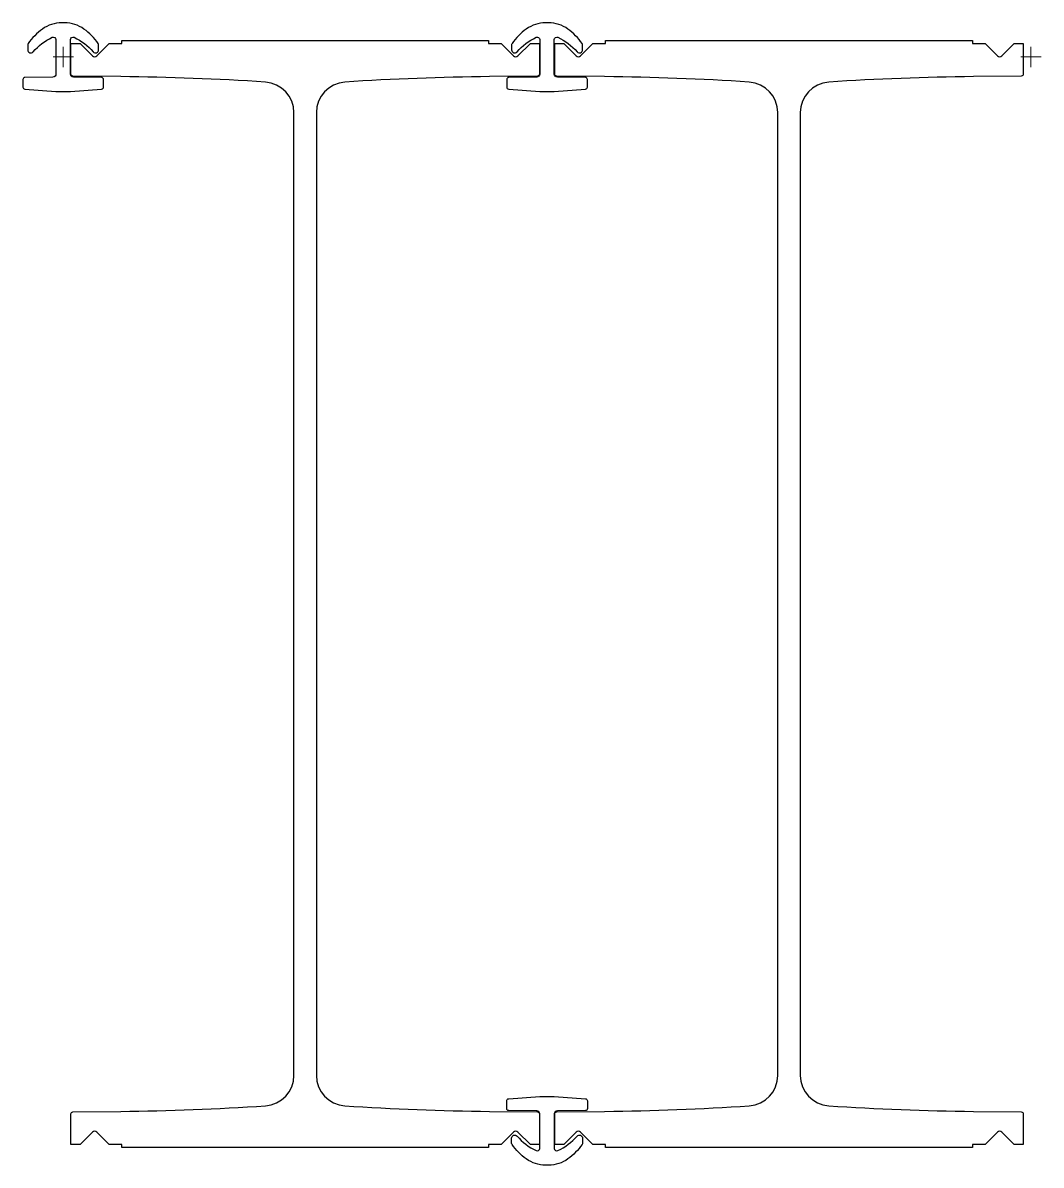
# Model space of a CAD drawing. Header units: millimetres. Extents: x -40 to 960, y -1089 to 33.
import ezdxf

# ---------------------------------------------------------------- set-up
doc = ezdxf.new("R2010")
doc.units = ezdxf.units.MM
doc.layers.get('0').update_dxf_attribs({"lineweight": 25})
doc.layers.add('ref', color=252, linetype='Continuous', lineweight=5)

msp = doc.modelspace()

# ---------------------------------------------------------------- linework, layer by layer
for points in [[(39.6, -22.2, 0.41156), (37.6, -20.2), (10.1, -19.9, -0.411293), (7.1, -16.9), (7.1, 16.9, -0.553081), (10.7, 19.2, -0.099418), (29.5, 4.9, 0.690736), (34.8, 6.9), (34.8, 12, 0.1545), (34.4, 13.1, 0.083568), (20.4, 27.3, 0.157346), (1.5, 33.4), (-1.5, 33.4, 0.157346), (-20.4, 27.3, 0.083568), (-34.4, 13.1, 0.1545), (-34.8, 12), (-34.8, 6.9, 0.690736), (-29.5, 4.9, -0.099418), (-10.7, 19.2, -0.553081), (-7.1, 16.9), (-7.1, -16.9, -0.411293), (-10.1, -19.9), (-37.6, -20.2, 0.41156), (-39.6, -22.2), (-39.6, -29.7, 0.394032), (-37.7, -31.7), (-7.1, -33.9), (7.1, -33.9), (37.7, -31.7, 0.394032), (39.6, -29.7)], [(514.6, -22.2, 0.41156), (512.6, -20.2), (485.1, -19.9, -0.411293), (482.1, -16.9), (482.1, 16.9, -0.553081), (485.7, 19.2, -0.099418), (504.5, 4.9, 0.690736), (509.8, 6.9), (509.8, 12, 0.1545), (509.4, 13.1, 0.083568), (495.4, 27.3, 0.157346), (476.5, 33.4), (473.5, 33.4, 0.157346), (454.6, 27.3, 0.083568), (440.6, 13.1, 0.1545), (440.2, 12), (440.2, 6.9, 0.690736), (445.5, 4.9, -0.099418), (464.3, 19.2, -0.553081), (467.9, 16.9), (467.9, -16.9, -0.411293), (464.9, -19.9), (437.4, -20.2, 0.41156), (435.4, -22.2), (435.4, -29.7, 0.394032), (437.3, -31.7), (467.9, -33.9), (482.1, -33.9), (512.7, -31.7, 0.394032), (514.6, -29.7)], [(226.5, -54.8, 0.394764), (198.5, -24.8, 0.014216), (56.5, -19.4), (9.5, -18.9, -0.411288), (7.5, -16.9), (7.5, 13.1), (16.5, 13.1), (28.6, 0.9, 0.414214), (32.9, 0.9), (45, 13.1), (57.5, 13.1), (57.5, 16.1), (417.5, 16.1), (417.5, 13.1), (430, 13.1), (442.1, 0.9, 0.414214), (446.4, 0.9), (458.6, 13.1), (467.5, 13.1), (467.5, -16.9, -0.411288), (465.5, -18.9), (418.5, -19.4, 0.014216), (276.5, -24.8, 0.394764), (248.5, -54.8), (248.5, -1000.4, 0.394764), (276.5, -1030.3, 0.014216), (418.5, -1035.8), (465.5, -1036.3, -0.411288), (467.5, -1038.3), (467.5, -1068.3), (458.6, -1068.3), (446.4, -1056.1, 0.414214), (442.1, -1056.1), (430, -1068.3), (417.5, -1068.3), (417.5, -1071.3), (57.5, -1071.3), (57.5, -1068.3), (45, -1068.3), (32.9, -1056.1, 0.414214), (28.6, -1056.1), (16.5, -1068.3), (7.5, -1068.3), (7.5, -1038.3, -0.411288), (9.5, -1036.3), (56.5, -1035.8, 0.014216), (198.5, -1030.3, 0.394764), (226.5, -1000.4)], [(531.5, -1035.8, 0.014216), (673.5, -1030.3, 0.394764), (701.5, -1000.4), (701.5, -54.8, 0.394764), (673.5, -24.8, 0.014216), (531.5, -19.4), (484.5, -18.9, -0.411288), (482.5, -16.9), (482.5, 13.1), (491.5, 13.1), (503.6, 0.9, 0.414214), (507.9, 0.9), (520, 13.1), (532.5, 13.1), (532.5, 16.1), (892.5, 16.1), (892.5, 13.1), (905, 13.1), (917.1, 0.9, 0.414214), (921.4, 0.9), (933.6, 13.1), (942.5, 13.1), (942.5, -16.9, -0.411288), (940.5, -18.9), (893.5, -19.4, 0.014216), (751.5, -24.8, 0.394764), (723.5, -54.8), (723.5, -1000.4, 0.394764), (751.5, -1030.3, 0.014216), (893.5, -1035.8), (940.5, -1036.3, -0.411288), (942.5, -1038.3), (942.5, -1068.3), (933.6, -1068.3), (921.4, -1056.1, 0.414214), (917.1, -1056.1), (905, -1068.3), (892.5, -1068.3), (892.5, -1071.3), (532.5, -1071.3), (532.5, -1068.3), (520, -1068.3), (507.9, -1056.1, 0.414214), (503.6, -1056.1), (491.5, -1068.3), (482.5, -1068.3), (482.5, -1038.3, -0.411288), (484.5, -1036.3)], [(482.1, -1021.3), (512.7, -1023.4, -0.394032), (514.6, -1025.4), (514.6, -1033, -0.41156), (512.6, -1035), (485.1, -1035.2, 0.411293), (482.1, -1038.2), (482.1, -1072.1, 0.553081), (485.7, -1074.3, 0.099418), (504.5, -1060, -0.690736), (509.8, -1062), (509.8, -1067.2, -0.1545), (509.4, -1068.3, -0.083568), (495.4, -1082.5, -0.157346), (476.5, -1088.6), (473.5, -1088.6, -0.157346), (454.6, -1082.5, -0.083568), (440.6, -1068.3, -0.1545), (440.2, -1067.2), (440.2, -1062, -0.690736), (445.5, -1060, 0.099418), (464.3, -1074.3, 0.553081), (467.9, -1072.1), (467.9, -1038.2, 0.411293), (464.9, -1035.2), (437.4, -1035, -0.41156), (435.4, -1033), (435.4, -1025.4, -0.394032), (437.3, -1023.4), (467.9, -1021.3)]]:
    msp.add_lwpolyline(points, format="xyb", close=True)
at = {"layer": 'ref'}
for p, q in [((10, 0), (-10, 0)), ((0, -10), (0, 10)), ((940, 0), (960, 0)), ((950, -10), (950, 10))]:
    msp.add_line(p, q, dxfattribs=at)

doc.saveas('drawing.dxf')
